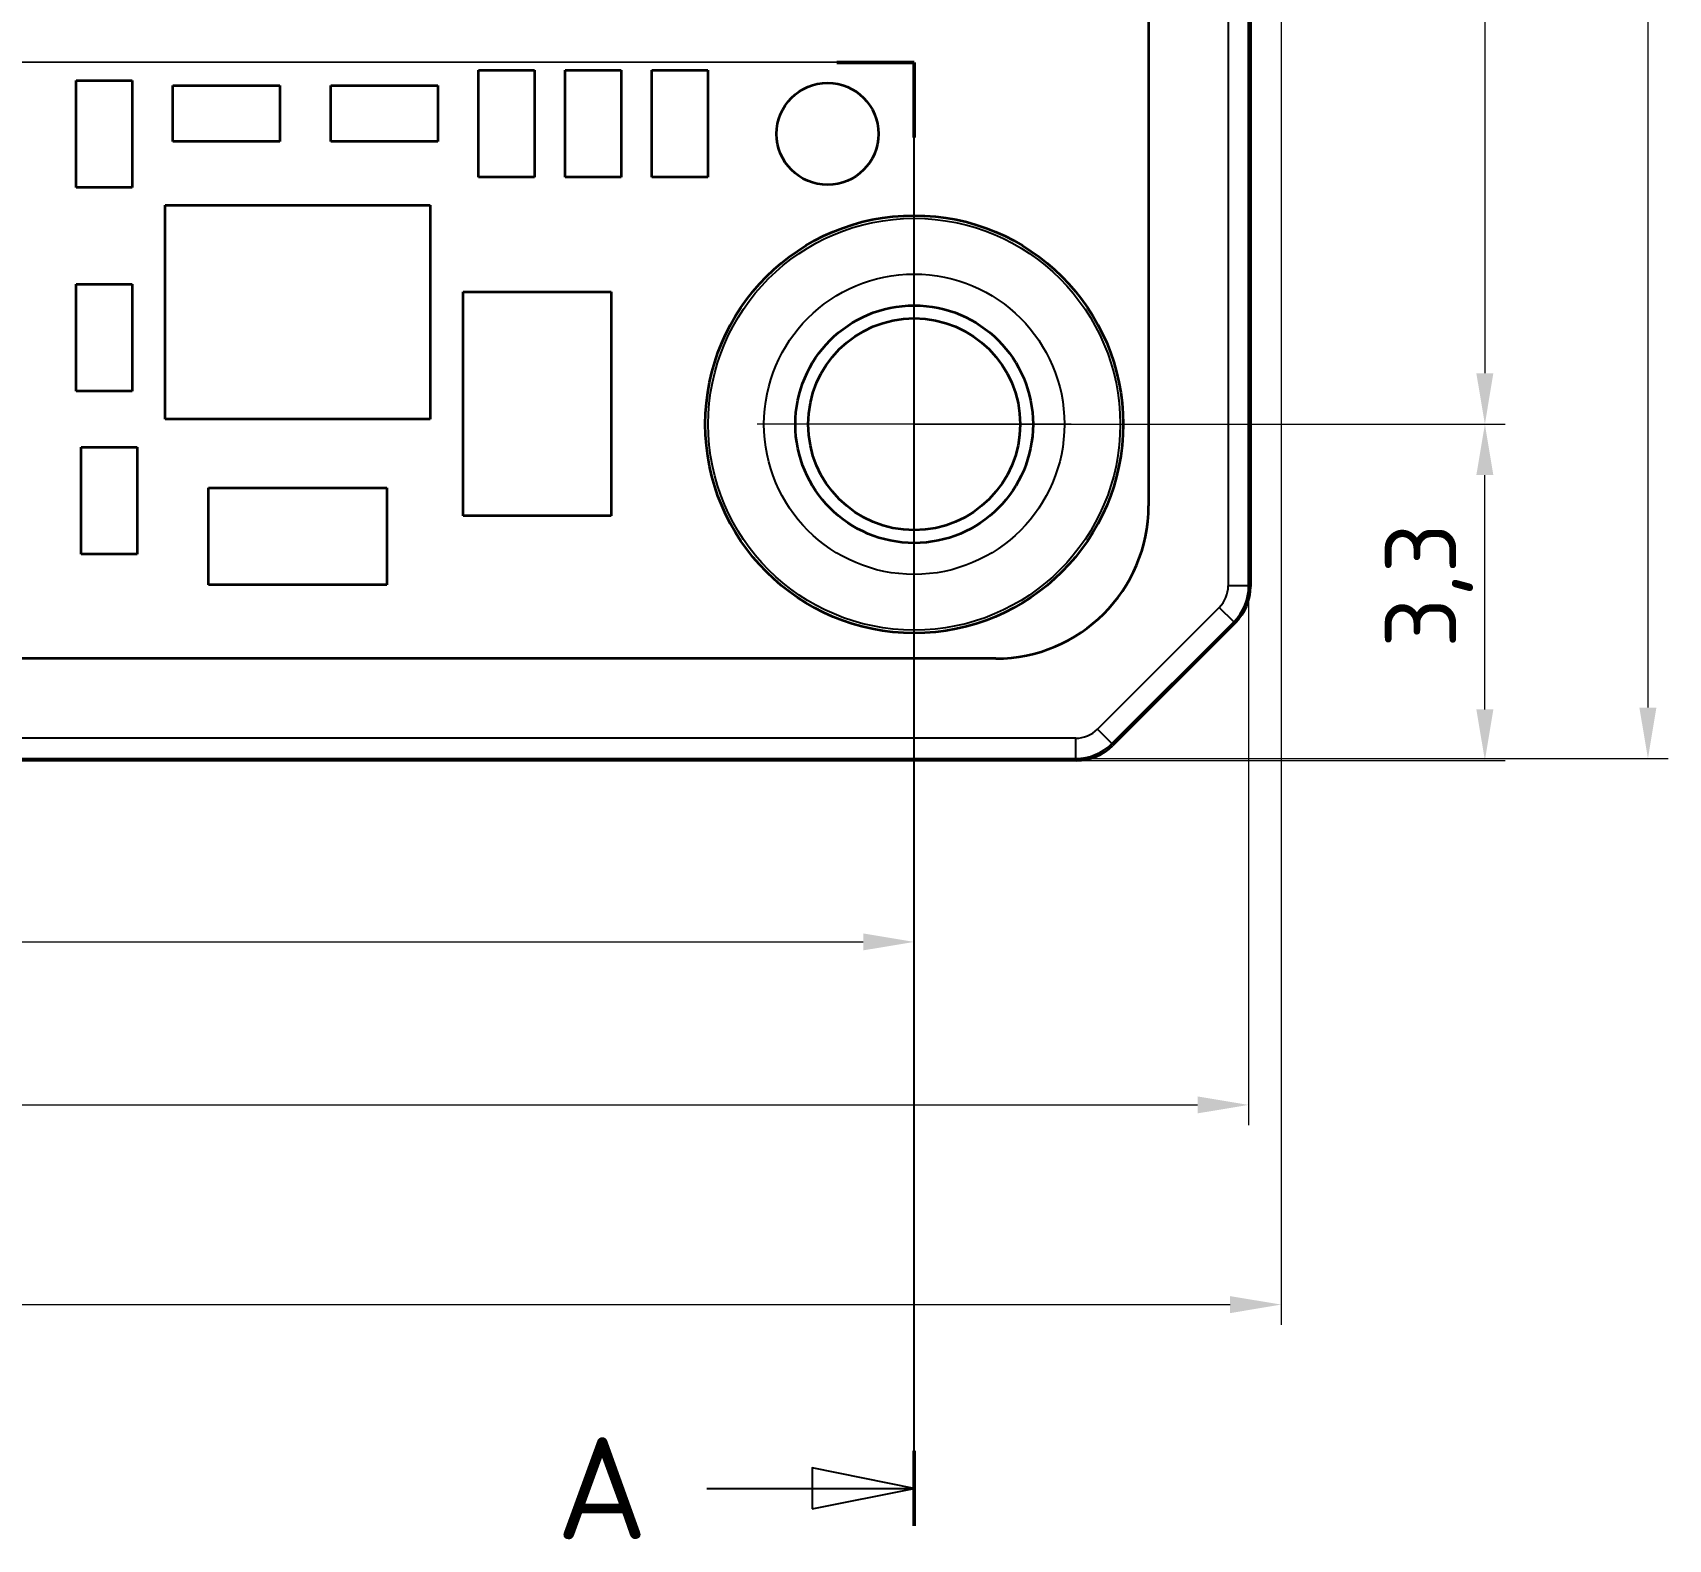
# Model space of a CAD drawing. Header units: millimetres. Extents: x 0 to 119, y 0 to 84.
# Drawn here: x 23.7 to 39.75, y 37.82 to 52.61 of the extents above; entities that cross this region are included whole.
import ezdxf

# ---------------------------------------------------------------- set-up
doc = ezdxf.new("R2010")
doc.units = ezdxf.units.MM
doc.header["$LTSCALE"] = 0.2
for name, color, linetype, lineweight in [('Bemaßung (ISO)', 7, 'Continuous', 18), ('Mittelpunktmarkierung (ISO)', 7, 'Continuous', 18), ('Schnittlinie (ISO)', 7, 'Continuous', 25), ('Sichtbar (ISO)', 7, 'Continuous', 35), ('Sichtbar schmal (ISO)', 7, 'Continuous', 25)]:
    doc.layers.add(name, color=color, linetype=linetype, lineweight=lineweight)
doc.styles.add('Bezeichnungstext (DIN)', font='isocpeur.ttf')
doc.styles.add('Notiztext (DIN)', font='isocpeur.ttf')
doc.dimstyles.new('Standard (DIN)', dxfattribs={"dimscale": 0.2, "dimtxt": 3.5, "dimasz": 2.5, "dimexe": 1, "dimexo": 0, "dimgap": 0.7, "dimtad": 1, "dimtoh": 1, "dimrnd": 1e-08, "dimtxsty": 'Notiztext (DIN)', "dimcen": 0.09, "dimdle": 10, "dimclrd": 256, "dimclre": 256, "dimclrt": 256, "dimazin": 2, "dimtfac": 0.514286, "dimtdec": 4, "dimtmove": 0, "dimatfit": 3, "dimfxl": 1, "dimtolj": 1, "dimlwd": -1, "dimlwe": -1, "dimarcsym": 0})

# ---------------------------------------------------------------- blocks, each defined once
blk = doc.blocks.new('*D23')
at = {"layer": 'Bemaßung (ISO)', "transparency": 16777216}
for p, q in [((32.351, 71.163), (38.151, 71.163)), ((37.951, 70.663), (37.951, 49.263)), ((32.351, 48.763), (38.151, 48.763))]:
    blk.add_line(p, q, dxfattribs=at)
for points in [[(37.867, 70.663), (38.034, 70.663), (37.951, 71.163)], [(37.867, 49.263), (38.034, 49.263), (37.951, 48.763)]]:
    blk.add_solid(points, dxfattribs=at)
at = {"layer": 'Defpoints', "color": 0, "transparency": 16777216}
for p in [(32.351, 71.163), (32.351, 48.763), (37.951, 48.763)]:
    blk.add_point(p, dxfattribs=at)
at = {"layer": 'Bemaßung (ISO)', "transparency": 16777216, "insert": (36.971, 59.144), "char_height": 0.7, "attachment_point": 1, "rotation": 90, "style": 'Notiztext (DIN)'}
blk.add_mtext('\\A1;22,4', dxfattribs=at)
blk = doc.blocks.new('*D24')
at = {"layer": 'Bemaßung (ISO)', "transparency": 16777216}
for p, q in [((34.451, 74.444), (39.751, 74.444)), ((39.551, 73.944), (39.551, 45.981)), ((33.936, 45.481), (39.751, 45.481))]:
    blk.add_line(p, q, dxfattribs=at)
for points in [[(39.467, 73.944), (39.634, 73.944), (39.551, 74.444)], [(39.467, 45.981), (39.634, 45.981), (39.551, 45.481)]]:
    blk.add_solid(points, dxfattribs=at)
at = {"layer": 'Defpoints', "color": 0, "transparency": 16777216}
for p in [(34.451, 74.444), (33.936, 45.481), (39.551, 45.481)]:
    blk.add_point(p, dxfattribs=at)
at = {"layer": 'Bemaßung (ISO)', "transparency": 16777216, "insert": (38.711, 59.547), "char_height": 0.7, "attachment_point": 1, "rotation": 90, "style": 'Notiztext (DIN)'}
blk.add_mtext('\\A1;29', dxfattribs=at)
blk = doc.blocks.new('*D25')
at = {"layer": 'Bemaßung (ISO)', "transparency": 16777216}
for p, q in [((35.951, 54.448), (35.951, 39.921)), ((6.651, 46.663), (6.651, 39.921)), ((7.151, 40.121), (35.451, 40.121))]:
    blk.add_line(p, q, dxfattribs=at)
for points in [[(7.151, 40.204), (7.151, 40.037), (6.651, 40.121)], [(35.451, 40.204), (35.451, 40.037), (35.951, 40.121)]]:
    blk.add_solid(points, dxfattribs=at)
at = {"layer": 'Defpoints', "color": 0, "transparency": 16777216}
for p in [(35.951, 54.448), (6.651, 46.663), (35.951, 40.121)]:
    blk.add_point(p, dxfattribs=at)
at = {"layer": 'Bemaßung (ISO)', "transparency": 16777216, "insert": (20.513, 41.101), "char_height": 0.7, "attachment_point": 1, "style": 'Notiztext (DIN)'}
blk.add_mtext('\\A1;29,3', dxfattribs=at)
blk = doc.blocks.new('*D26')
at = {"layer": 'Bemaßung (ISO)', "transparency": 16777216}
for p, q in [((9.951, 47.223), (9.951, 43.481)), ((32.351, 47.223), (32.351, 43.481)), ((10.451, 43.681), (31.851, 43.681))]:
    blk.add_line(p, q, dxfattribs=at)
for points in [[(10.451, 43.764), (10.451, 43.598), (9.951, 43.681)], [(31.851, 43.764), (31.851, 43.598), (32.351, 43.681)]]:
    blk.add_solid(points, dxfattribs=at)
at = {"layer": 'Defpoints', "color": 0, "transparency": 16777216}
for p in [(9.951, 47.223), (32.351, 47.223), (32.351, 43.681)]:
    blk.add_point(p, dxfattribs=at)
at = {"layer": 'Bemaßung (ISO)', "transparency": 16777216, "insert": (20.33, 44.661), "char_height": 0.7, "attachment_point": 1, "style": 'Notiztext (DIN)'}
blk.add_mtext('\\A1;22,4', dxfattribs=at)
blk = doc.blocks.new('*D27')
at = {"layer": 'Bemaßung (ISO)', "transparency": 16777216}
for p, q in [((35.632, 47.177), (35.632, 41.881)), ((6.651, 46.663), (6.651, 41.881)), ((7.151, 42.081), (35.132, 42.081))]:
    blk.add_line(p, q, dxfattribs=at)
for points in [[(7.151, 42.164), (7.151, 41.998), (6.651, 42.081)], [(35.132, 42.164), (35.132, 41.998), (35.632, 42.081)]]:
    blk.add_solid(points, dxfattribs=at)
at = {"layer": 'Defpoints', "color": 0, "transparency": 16777216}
for p in [(35.632, 47.177), (6.651, 46.663), (35.632, 42.081)]:
    blk.add_point(p, dxfattribs=at)
at = {"layer": 'Bemaßung (ISO)', "transparency": 16777216, "insert": (20.723, 42.921), "char_height": 0.7, "attachment_point": 1, "style": 'Notiztext (DIN)'}
blk.add_mtext('\\A1;29', dxfattribs=at)
blk = doc.blocks.new('2DTransSchnitt0')
at = {"layer": 'Schnittlinie (ISO)', "linetype": 'Continuous'}
for p, q in [((161.753, 261.563), (105.83, 261.589)), ((161.753, 189.746), (161.753, 261.563)), ((161.753, 191.585), (156.753, 192.585)), ((156.753, 192.585), (156.753, 190.585)), ((151.586, 191.585), (156.753, 191.585)), ((156.753, 191.585), (161.753, 191.585)), ((156.753, 190.585), (161.753, 191.585))]:
    blk.add_line(p, q, dxfattribs=at)
at = {"layer": 'Schnittlinie (ISO)', "linetype": 'Continuous', "lineweight": 50}
for p, q in [((161.753, 261.563), (157.961, 261.564)), ((161.753, 257.884), (161.753, 261.563)), ((161.753, 189.746), (161.753, 193.424))]:
    blk.add_line(p, q, dxfattribs=at)
at = {"layer": 'Schnittlinie (ISO)', "linetype": 'Continuous', "flags": 128}
blk.add_lwpolyline([(156.753, 190.585), (161.753, 191.585), (156.753, 192.585), (156.753, 190.585)], dxfattribs=at)
at = {"layer": 'Schnittlinie (ISO)'}
blk.add_solid([(156.753, 190.585), (161.753, 191.585), (156.753, 192.585), (156.753, 190.585)], dxfattribs=at)
at = {"layer": 'Schnittlinie (ISO)', "insert": (144.186, 189.085), "char_height": 5, "attachment_point": 7, "line_spacing_factor": 0.25, "style": 'Bezeichnungstext (DIN)'}
blk.add_mtext('A', dxfattribs=at)
blk = doc.blocks.new('*D35')
at = {"layer": 'Bemaßung (ISO)', "transparency": 16777216}
for p, q in [((33.891, 48.763), (38.151, 48.763)), ((37.951, 45.963), (37.951, 48.263)), ((33.944, 45.463), (38.151, 45.463))]:
    blk.add_line(p, q, dxfattribs=at)
for points in [[(37.867, 48.263), (38.034, 48.263), (37.951, 48.763)], [(37.867, 45.963), (38.034, 45.963), (37.951, 45.463)]]:
    blk.add_solid(points, dxfattribs=at)
at = {"layer": 'Defpoints', "color": 0, "transparency": 16777216}
for p in [(33.891, 48.763), (37.951, 48.763), (33.944, 45.463)]:
    blk.add_point(p, dxfattribs=at)
at = {"layer": 'Bemaßung (ISO)', "transparency": 16777216, "insert": (36.971, 46.568), "char_height": 0.7, "attachment_point": 1, "rotation": 90, "style": 'Notiztext (DIN)'}
blk.add_mtext('\\A1;3,3', dxfattribs=at)

msp = doc.modelspace()

# ---------------------------------------------------------------- linework, layer by layer
at = {"layer": 'Mittelpunktmarkierung (ISO)', "linetype": 'Continuous'}
for p, q in [((32.3506, 50.3025), (32.3506, 47.2225)), ((33.8906, 48.7625), (30.8106, 48.7625))]:
    msp.add_line(p, q, dxfattribs=at)
at = {"layer": 'Sichtbar (ISO)'}
for p, q in [((34.6506, 53.4875), (34.6506, 47.9625)), ((35.6506, 53.2363), (35.6506, 47.1695)), ((28.0756, 51.1875), (28.0756, 52.2375)), ((28.0756, 52.2375), (28.6256, 52.2375)), ((28.6256, 52.2375), (28.6256, 51.1875)), ((28.9256, 51.1875), (28.9256, 52.2375)), ((28.9256, 52.2375), (29.4756, 52.2375)), ((29.4756, 52.2375), (29.4756, 51.1875)), ((29.7756, 51.1875), (29.7756, 52.2375)), ((29.7756, 52.2375), (30.3256, 52.2375)), ((30.3256, 52.2375), (30.3256, 51.1875)), ((24.1256, 52.1375), (24.6756, 52.1375)), ((24.1256, 51.0875), (24.1256, 52.1375)), ((24.6756, 52.1375), (24.6756, 51.0875)), ((25.0756, 51.5375), (25.0756, 52.0875)), ((25.0756, 52.0875), (26.1256, 52.0875)), ((26.1256, 52.0875), (26.1256, 51.5375)), ((26.6256, 51.5375), (26.6256, 52.0875)), ((26.6256, 52.0875), (27.6756, 52.0875)), ((27.6756, 52.0875), (27.6756, 51.5375)), ((26.1256, 51.5375), (25.0756, 51.5375)), ((27.6756, 51.5375), (26.6256, 51.5375)), ((24.6756, 51.0875), (24.1256, 51.0875)), ((28.6256, 51.1875), (28.0756, 51.1875)), ((29.4756, 51.1875), (28.9256, 51.1875)), ((30.3256, 51.1875), (29.7756, 51.1875)), ((25.0006, 48.8125), (25.0006, 50.9125)), ((25.0006, 50.9125), (27.6006, 50.9125)), ((27.6006, 50.9125), (27.6006, 48.8125)), ((24.1256, 49.0875), (24.1256, 50.1375)), ((24.1256, 50.1375), (24.6756, 50.1375)), ((24.6756, 50.1375), (24.6756, 49.0875)), ((27.9256, 50.0625), (29.3756, 50.0625)), ((27.9256, 47.8625), (27.9256, 50.0625)), ((29.3756, 50.0625), (29.3756, 47.8625)), ((24.6756, 49.0875), (24.1256, 49.0875)), ((27.6006, 48.8125), (25.0006, 48.8125)), ((24.1756, 47.4875), (24.1756, 48.5375)), ((24.1756, 48.5375), (24.7256, 48.5375)), ((24.7256, 48.5375), (24.7256, 47.4875)), ((25.4256, 47.1875), (25.4256, 48.1375)), ((25.4256, 48.1375), (27.1756, 48.1375)), ((27.1756, 48.1375), (27.1756, 47.1875)), ((29.3756, 47.8625), (27.9256, 47.8625)), ((24.7256, 47.4875), (24.1756, 47.4875)), ((27.1756, 47.1875), (25.4256, 47.1875)), ((35.5043, 46.8161), (34.297, 45.6089)), ((33.1506, 46.4625), (16.7857, 46.4625)), ((33.9436, 45.4625), (7.8506, 45.4625))]:
    msp.add_line(p, q, dxfattribs=at)
for centre, radius in [((31.5006, 51.6125), 0.5), ((32.3506, 48.7625), 2.05), ((32.3506, 48.7625), 1.166), ((32.3506, 48.7625), 1.04)]:
    msp.add_circle(centre, radius, dxfattribs=at)
msp.add_arc((33.1506, 47.9625), 1.5, 270, 0, dxfattribs=at)
for centre, major_axis in [((35.1505, 47.1697), (0.4621, -0.1914)), ((33.9435, 45.9627), (0.1914, -0.4621))]:
    msp.add_ellipse(centre, major_axis=major_axis, ratio=0.9995986, start_param=5.8906282, end_param=6.6757425, dxfattribs=at)
at = {"layer": 'Sichtbar schmal (ISO)'}
for p, q in [((35.4323, 53.4316), (35.4323, 47.1772)), ((35.6322, 47.1772), (35.6322, 53.2528)), ((35.6322, 47.1772), (35.4323, 47.1772)), ((35.6506, 47.1695), (35.6322, 47.1772)), ((35.3444, 46.9651), (34.148, 45.7687)), ((35.4858, 46.8238), (35.3444, 46.9651)), ((34.2894, 45.6274), (35.4858, 46.8238)), ((35.4858, 46.8238), (35.5043, 46.8161)), ((34.2894, 45.6274), (34.148, 45.7687)), ((33.936, 45.6809), (7.8506, 45.6809)), ((33.936, 45.481), (33.936, 45.6809)), ((34.297, 45.6089), (34.2894, 45.6274)), ((7.8506, 45.481), (33.936, 45.481)), ((33.936, 45.481), (33.9436, 45.4625))]:
    msp.add_line(p, q, dxfattribs=at)
for radius in [2.0215, 1.4741]:
    msp.add_circle((32.3506, 48.7625), radius, dxfattribs=at)
for centre, major_axis, ratio in [((35.1321, 47.1773), (0.2773, -0.1149), 0.9995986), ((35.1321, 47.1773), (0.462, -0.1914), 0.9999196), ((33.9359, 45.981), (0.1149, -0.2773), 0.9995986), ((33.9359, 45.981), (0.1914, -0.462), 0.9999196)]:
    msp.add_ellipse(centre, major_axis=major_axis, ratio=ratio, start_param=5.8906282, end_param=6.6757425, dxfattribs=at)

# ---------------------------------------------------------------- block references
at = {"layer": 'Schnittlinie (ISO)', "xscale": 0.2, "yscale": 0.2, "zscale": 0.2}
msp.add_blockref('2DTransSchnitt0', (0, 0), dxfattribs=at)

# ---------------------------------------------------------------- dimensions: what is measured, and where the dimension line sits
at = {"layer": 'Bemaßung (ISO)'}
for base, p1, p2, angle, override, picture, middle in [((39.5506, 45.481), (34.4506, 74.444), (33.936, 45.481), 90, {"dimgap": 0.7, "dimtoh": 0, "dimdec": 1, "dimtol": 0, "dimlim": 0, "dimtp": 0, "dimtm": 0, "dimtdec": 4, "dimtofl": 0, "dimatfit": 1}, '*D24', (39.5506, 59.9665)), ((37.9506, 48.7625), (32.3506, 71.1625), (32.3506, 48.7625), 90, {"dimgap": 0.7, "dimtoh": 0, "dimdec": 2, "dimtol": 0, "dimlim": 0, "dimtp": 0, "dimtm": 0, "dimtdec": 4, "dimtofl": 0, "dimatfit": 1}, '*D23', (37.9506, 59.9665)), ((35.9506, 40.1208), (6.6506, 46.6625), (35.9506, 54.4475), 180, {"dimgap": 0.7, "dimtoh": 0, "dimdec": 1, "dimtol": 0, "dimlim": 0, "dimtp": 0, "dimtm": 0, "dimtdec": 4, "dimtofl": 0, "dimatfit": 1}, '*D25', (21.3006, 40.1208)), ((37.9506, 48.7625), (33.9436, 45.4625), (33.8906, 48.7625), 90, {"dimgap": 0.7, "dimtoh": 0, "dimdec": 2, "dimtol": 0, "dimlim": 0, "dimtp": 0, "dimtm": 0, "dimtdec": 4, "dimtofl": 0, "dimatfit": 1}, '*D35', (37.9506, 47.1105)), ((32.3506, 43.6809), (9.9506, 47.2225), (32.3506, 47.2225), 180, {"dimgap": 0.7, "dimtoh": 0, "dimdec": 2, "dimtol": 0, "dimlim": 0, "dimtp": 0, "dimtm": 0, "dimtdec": 4, "dimtofl": 0, "dimatfit": 1}, '*D26', (21.1526, 43.6809))]:
    dim = msp.add_linear_dim(base=base, p1=p1, p2=p2, angle=angle, dimstyle='Standard (DIN)', override=override, dxfattribs=at)
    dim.commit()
    dim.dimension.update_dxf_attribs({"geometry": picture, "text_midpoint": middle, "dimtype": 160})
dim = msp.add_linear_dim(base=(35.6322, 42.0809), p1=(6.6506, 46.6625), p2=(35.6322, 47.1772), dimstyle='Standard (DIN)', override={"dimgap": 0.7, "dimtoh": 0, "dimdec": 1, "dimtol": 0, "dimlim": 0, "dimtp": 0, "dimtm": 0, "dimtdec": 4, "dimtofl": 0, "dimatfit": 1}, dxfattribs=at)
dim.commit()
dim.dimension.update_dxf_attribs({"geometry": '*D27', "text_midpoint": (21.1434, 42.0809), "dimtype": 160})

doc.saveas('drawing.dxf')
